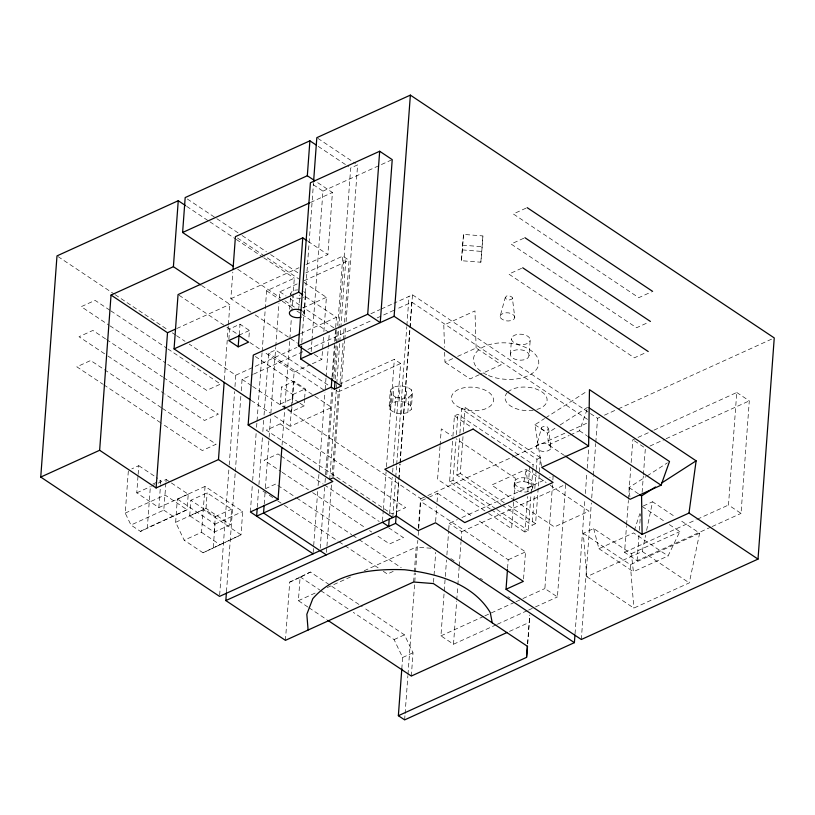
<?xml version="1.0" encoding="UTF-8"?>
<svg xmlns="http://www.w3.org/2000/svg" width="815" height="815" viewBox="0 0 815 815"><rect width="100%" height="100%" fill="white"/><g stroke="black" fill="none" stroke-linecap="round" stroke-linejoin="round"><path stroke-width="0.61" stroke-dasharray="4.08 3.06" d="M171.415 482.989L188.234 494.216L187.093 509.742L140.486 531.411L130.95 525.043L125.245 513.104L128.373 470.418M188.234 494.216L158.864 507.582L136.777 492.851L138.041 475.563M138.132 474.33L138.774 465.681L131.836 468.839M140.486 531.411L147.321 527.835L150.378 486.331M158.864 507.582L160.494 485.363M160.586 484.13L160.85 480.422L158.752 479.016M165.893 483.061L163.784 510.109L130.95 525.043M165.975 481.869L166.158 479.485L155.981 484.11M175.643 522.303L177.344 499.024L205.064 486.412L242.707 511.525L240.996 534.813L203.017 552.784L184.19 540.223L175.643 522.303L203.353 509.691L240.996 534.813L203.017 552.784M189.722 515.783L190.863 500.267L207.142 492.851L231.613 509.181L230.472 524.707L214.192 532.114L189.722 515.783L206.012 508.377L230.472 524.707M205.064 486.412L201.519 532.338L184.19 540.223M206.012 508.377L207.142 492.851M224.329 379.831L228.302 325.664M228.394 324.411L229.871 304.362L201.631 285.525M250.959 312.125L230.859 298.718L232.815 272.108M214.192 532.114L215.333 516.588L190.863 500.267M213.286 547.425L214.987 524.137L177.344 499.024M228.862 339.397L229.636 328.914L240.028 324.187L249.441 330.472L248.748 339.784M219.653 595.123L229.117 466.2M229.209 464.937L234.598 391.628M234.964 386.575L235.8 375.195L189.243 344.134M239.253 334.67L240.028 324.187M226.478 591.721L235.209 472.914M235.301 471.651L240.873 395.815M241.24 390.762L242.075 379.382L252.467 374.656M250.358 511.963L252.304 485.424M252.681 480.371L256.205 432.337M256.572 427.284L256.949 422.231M257.041 420.958L262.053 352.712M262.145 351.448L266.597 290.782L294.317 278.17L291.902 311.035M257.275 507.307L258.579 489.621M258.946 484.568L262.471 436.555M262.848 431.502L263.683 420.132M264.05 415.079L268.604 353.17L275.531 350.022L329.902 386.3M264.213 504.159L265.048 492.78M265.415 487.727L269.031 438.46M269.123 437.197L270.794 414.448M270.886 413.185L275.714 347.485M275.806 346.222L278.964 303.2M279.341 298.137L279.8 291.811L297.129 283.936M286.473 408.172L280.309 404.067L281.562 386.993L294.042 381.318L305.33 388.857L304.698 397.394M289.631 309.262L290.782 293.502M282.061 445.01L284.567 410.882M284.659 409.619L289.763 340.099M289.855 338.836L291.342 318.614M314.967 396.273L331.705 407.439L290.13 426.357L294.123 372.027L264.692 352.396M298.677 309.945L299.777 294.969M304.616 398.606L304.077 405.931L291.607 411.606L292.137 404.281M292.228 403.068L292.86 394.531L281.562 386.993M298.942 402.498L292.779 398.392L294.042 381.318M301.784 342.432L313.48 183.171M304.301 314.07L305.717 294.673M285.433 640.346L289.712 582.134L310.372 572.048L362.186 606.615M311.157 351.601L311.901 341.495M311.992 340.232L322.944 191.148L312.481 184.17M307.887 607.032L298.392 600.686L300.103 577.407L310.372 572.048M305.92 264.569L327.864 254.586L332.428 192.493L316.74 182.03M312.349 363.735L321.833 359.415L323.514 336.615M323.881 331.542L326.397 297.332L304.178 282.51M313.184 552.57L317.738 490.661M318.105 485.608L319.123 471.712M319.215 470.449L324.971 392.117M325.99 378.191L325.063 390.854L268.604 353.17M326.092 376.927L328.221 347.822M328.313 346.558L329.341 332.642L302.151 314.498M332.041 376.968L334.558 342.677M334.649 341.414L335.586 328.71M335.678 327.436L336.422 317.279L303.73 295.468M320.214 548.149L324.665 487.502M325.032 482.449L325.501 476.133M325.593 474.87L331.99 387.696M332.826 376.306L335.057 345.937M335.434 340.874L336.269 329.494L302.803 307.163M326.764 474.748L332.999 389.784M333.834 378.435L336.33 344.378M336.422 343.125L337.349 330.513M337.726 325.47L342.82 256.104L305.859 272.913M335.169 379.107L337.777 343.726M337.868 342.463L350.674 168.033L357.602 164.885L345.906 324.136M329.708 479.383L336.3 389.641M336.391 388.378L336.666 384.588M336.768 383.325L339.733 342.881M339.824 341.617L340.752 328.975M340.843 327.712L345.957 258.192M326.489 552.336L326.856 547.283M326.947 546.019L331.491 484.11M332.051 476.531L338.266 391.883L336.177 390.487M333.223 476.418L339.621 389.213M340.089 382.887L343.146 341.179M343.247 339.916L344.174 327.273M344.541 322.22L349.095 260.291L342.82 256.104M341.363 386.076L344.704 340.568M344.796 339.305L345.815 325.399M389.183 405.697L390.314 390.171L393.788 386.972L400.165 385.699L407.001 386.84L411.687 389.967L412.431 393.879L411.29 409.405L407.816 412.614L401.449 413.888L394.613 412.736L389.927 409.609L389.183 405.697L392.657 402.488L399.024 401.214L405.86 402.365L410.546 405.493L411.29 409.405M389.927 409.609L391.068 394.093L390.314 390.171M382.48 521.04L383.223 510.934M383.315 509.67L386.096 471.773M386.463 466.71L394.348 359.323L338.918 384.548M392.657 402.488L393.788 386.972M394.613 412.736L395.754 397.221L391.068 394.093M389.59 513.857L392.28 477.223M392.647 472.16L393.207 464.581M393.299 463.317L400.623 363.51L394.348 359.323M399.024 401.214L400.165 385.699M392.779 517.576L395.652 478.395M395.744 477.132L396.579 465.752M396.671 464.489L406.797 326.723M406.889 325.46L409.018 296.385M401.449 413.888L402.59 398.362L408.957 397.088L412.431 393.879M396.233 514.489L398.739 480.361M398.83 479.098L399.951 463.939M400.043 462.676L409.884 328.7M409.976 327.426L411.83 302.151L396.813 308.987M396.243 515.997L398.841 480.606M398.932 479.342L400.043 464.183M400.145 462.92L409.976 328.944M410.067 327.671L412.482 294.816L394.012 303.221M405.86 402.365L407.001 386.84M407.816 412.614L408.957 397.088M410.546 405.493L411.687 389.967M401.805 668.84L402.641 657.491L394.083 639.571L353.303 612.36M413.613 582.022L414.254 573.291M414.346 572.048L416.18 547.099L431.033 548.261M418.38 528.191L420.367 501.164L428.446 497.486M404.637 719.879L405.014 714.826M405.106 713.563L407.887 675.645M407.979 674.382L415.406 573.271M415.497 572.008L417.82 540.406M418.187 535.353L420.886 498.699L287.573 409.741M411.32 676.043L413.032 652.764L404.474 634.844L363.235 607.328M439.988 446.528L437.584 479.322L487.288 512.482M440.08 445.265L441.282 428.873L451.867 435.933M435.618 521.539L436.697 506.798M437.054 501.877L437.686 493.279L429.607 496.956M433.509 582.328L435.709 552.397M461.422 260.708L463.521 234.404L482.928 235.922L481.787 251.438L480.83 262.226L461.422 260.708L463.521 234.404M490.365 509.059L449.585 481.848L452.845 437.441M452.936 436.178L454.424 415.874L457.887 414.295L533.183 464.54L532.99 467.077M496.223 624.779L453.497 644.227L440.946 635.853L445.224 577.682M445.316 576.419L446.518 559.986M446.895 554.923L448.657 530.901M448.749 529.638L449.208 523.322L457.297 519.644M495.652 508.692L453.048 480.269L456.023 439.672M456.4 434.599L457.887 414.295M501.031 504.516L456.838 475.023L459.823 434.426M459.915 433.162L461.687 409.059L465.151 407.48L540.437 457.714L538.287 486.891M504.22 502.753L460.302 473.444L463.002 436.657M463.378 431.583L465.151 407.48M480.83 262.226L482.928 235.922M453.497 644.227L456.655 601.236M456.746 599.972L457.765 586.056M457.857 584.793L459.161 567.097M459.253 565.834L461.015 541.802M461.107 540.539L461.759 531.686L449.208 523.322M510.394 354.209L511.535 338.683M507.572 568.371L508.203 559.773L420.367 501.164M514.102 486.117L514.387 482.236M513.562 502.234L511.616 528.721L488.348 513.195M513.654 500.97L515.314 478.273L456.094 438.755M529.067 355.666A9.362 5.206 4.2 0 0 520.194 349.747L516.588 349.859A9.362 5.206 4.2 0 0 512.798 358.091A9.362 5.206 4.2 0 0 528.181 357.602L529.067 355.666L530.208 340.14A9.362 5.206 4.2 0 0 516.608 334.558A9.362 5.206 4.2 0 0 515.803 343.543A9.362 5.206 4.2 0 0 530.208 340.14M532.898 468.34L528.334 530.504L524.87 532.083L527.478 496.559M527.855 491.486L529.709 466.109L533.183 464.54M523.536 578.925L525.522 551.887L476.846 519.41M532.776 487.574L533.061 483.703A9.362 5.206 4.2 0 0 519.461 478.11A9.362 5.206 4.2 0 0 518.656 487.095A9.362 5.206 4.2 0 0 533.061 483.703M538.195 488.165L535.587 523.678L532.124 525.257L534.457 493.544M534.823 488.47L536.127 470.703M536.229 469.44L536.973 459.293L461.687 409.059M527.56 643.656L529.77 615.111M527.712 643.881L529.821 615.193M461.759 531.686L565.692 484.405L557.429 596.937L544.878 588.562L552.499 484.884M552.865 479.821L553.141 476.031L549.677 477.61M575.044 633.805L584.976 498.566M585.343 493.513L586.831 473.281M587.207 468.228L588.685 448.005M581.319 639.5L591.344 502.998M591.721 497.934L593.3 476.449M593.391 475.186L595.714 443.594M595.806 442.331L597.568 418.309L589.102 412.665M711.016 527.061L637.106 560.689L624.565 552.315L626.511 525.757M626.603 524.493L628.365 500.471M628.457 499.208L630.779 467.596M631.156 462.543L632.827 439.774L652.458 430.85M637.106 560.689L638.97 535.394M639.337 530.341L640.549 513.898M642.118 492.403L643.33 475.97M643.422 474.707L645.368 448.148L632.827 439.774M736.76 392.494L749.301 400.868L741.039 513.399L728.488 505.025L736.76 392.494L653.61 430.32M514.642 500.42L491.639 485.068L526.286 469.308L527.437 482.337A9.362 5.206 4.2 0 1 529.709 491.038A9.362 5.206 4.2 0 1 514.642 488.154A9.362 5.206 4.2 0 1 523.902 481.655L526.286 469.308L546.152 482.562M669.38 524.626L679.832 531.604L668.056 555.952L633.418 571.712L631.33 553.67L593.687 528.558L583.295 533.285L586.8 576.694L642.23 551.48L645.602 535.323M646.631 530.351L652.581 501.765L675.584 517.107M586.8 576.694L633.856 608.092L689.286 582.878L699.637 533.163L679.771 519.899M512.482 298.066L512.166 298.922C503.415 303.608 503.629 291.342 512.299 297.363L514.774 317.453L514.082 318.971C510.261 322.037 503.853 321.548 500.553 317.911L500.135 316.312L505.32 297.302M541.405 427.916L541.527 428.904C550.308 434.945 550.217 422.598 541.669 427.345L536.26 446.824L536.678 448.433C539.968 452.009 546.396 452.57 550.207 449.483L550.899 447.975L548.607 428.578M634.335 530.524L639.836 513.695M570.337 434.945L579.516 430.768L587.951 407.072L558.122 426.255M500.135 316.312L500.828 314.794C504.638 311.717 511.097 312.186 514.357 315.853L514.774 317.453M536.26 446.824L536.963 445.316C540.793 442.321 547.191 442.698 550.482 446.376L550.899 447.975M541.527 466.149L534.925 424.737L544.552 418.543M545.622 417.861L587.32 391.037M564.428 455.473L548.536 444.868L547.476 433.111L557.063 426.948M629.883 496.936L629.037 487.533L646.081 476.571M647.141 475.889L667.383 462.869M322.944 191.148L392.229 159.628M310.484 202.477L332.428 192.493M230.859 298.718L298.993 267.717M176.743 328.537L229.871 304.362M304.056 280.778L349.095 260.291M239.04 335.199L249.441 330.472M303.058 307.948L326.397 297.332M525.991 208.171L513.287 213.948L638.766 297.679L651.47 291.892M300.623 333.569L336.422 317.279M523.78 238.245L511.076 244.021L636.556 327.752L648.108 322.495M235.8 375.195L297.006 347.353M370.917 313.724L380.147 309.527M381.308 308.997L392.85 303.751M253.618 374.136L303.282 351.54M307.897 349.441L372.567 320.02M377.182 317.911L395.662 309.506M521.569 268.318L508.866 274.095L634.345 357.826L645.898 352.569M294.123 372.027L310.077 364.774M292.86 394.531L305.33 388.857M280.309 404.067L292.779 398.392M338.266 391.883L400.623 363.51M152.772 484.1L160.85 480.422M136.777 492.851L150.337 486.677M151.468 486.168L154.85 484.619M444.644 352.294L444.949 362.176L453.028 358.498M457.653 356.399L476.123 347.995L501.225 364.743L480.432 374.197M125.245 513.104L165.017 495L187.093 509.742L147.321 527.835M479.281 374.727L470.041 378.924L444.949 362.176M265.364 488.735L275.755 484.008M215.333 516.588L231.613 509.181M214.987 524.137L242.707 511.525M456.838 475.023L460.302 473.444M449.585 481.848L453.048 480.269M420.886 498.699L426.653 496.07M427.814 495.551L514.418 456.145M515.579 455.616L565.233 433.02M569.848 430.921L588.328 422.516M597.568 418.309L599.881 417.26M604.496 415.161L617.2 409.385M618.351 408.855L771.937 338.979M548.536 444.868L569.186 435.475M536.973 459.293L540.437 457.714M289.712 582.134L300.103 577.407M461.911 517.535L545.062 479.709M298.392 600.686L316.872 592.281M327.263 587.554L351.51 576.521M364.213 570.745L416.18 547.099M649.993 446.049L665.009 439.224M666.161 438.694L749.301 400.868M393.156 571.407L387.38 574.035L383.335 571.335M508.203 559.773L525.522 551.887M643.341 505.962L652.581 501.765M394.083 639.571L404.474 634.844M593.687 528.558L598.903 548.689L633.55 532.928L668.056 555.952M440.946 635.853L483.672 616.415M484.833 615.885L514.856 602.224M516.007 601.704L521.783 599.076M522.935 598.546L544.878 588.562M624.565 552.315L696.163 519.736M697.314 519.216L728.488 505.025M402.641 657.491L413.032 652.764M631.33 553.67L679.832 531.604M497.374 624.259L527.407 610.598M528.558 610.068L534.334 607.45M535.486 606.92L557.429 596.937M712.167 526.531L741.039 513.399M583.295 533.285L630.352 564.683L699.637 533.163M509.477 631.391L529.108 622.456M462.563 245.183L481.971 246.711M462.39 249.92L481.787 251.438M395.754 397.221L402.59 398.362M523.902 481.655L527.437 482.337M317.87 138.367L355.513 163.489M318.257 146.405L348.586 166.637M412.482 294.816L588.043 411.962M411.83 302.151L587.462 419.348M307.999 241.322L327.864 254.586M579.516 430.768L586.932 435.719M534.925 424.737L547.476 433.111M629.037 487.533L638.44 493.809M187.287 198.972L215.771 217.982M216.831 218.695L241.097 234.883M242.157 235.586L266.423 251.784M270.641 254.596L298.076 272.903M642.189 506.492L665.193 521.834M237.542 238.041L298.891 278.974M186.686 206.358L208.844 221.14M209.903 221.843L235.229 238.744M236.279 239.447L262.664 257.051M263.714 257.754L294.317 278.17M279.8 291.811L286.075 295.998M290.262 298.789L301.764 306.46M237.725 269.266L280.808 298.015M285.016 300.827L295.529 307.836M454.424 415.874L472.201 427.732M266.597 290.782L281.236 300.552M282.285 301.244L292.738 308.223M296.925 311.014L301.102 313.806M550.329 485.353L589.021 511.168L554.373 526.928L515.691 501.113M642.23 551.48L689.286 582.878M255.197 314.947L297.506 343.186M314.427 354.474L321.833 359.415M598.903 548.689L633.418 571.712M508.407 505.545L535.587 523.678M502.091 505.219L532.124 525.257M179.086 295.274L225.837 326.469M226.876 327.161L238 334.496M249.981 342.575L260.484 349.584M496.702 509.395L528.334 530.504M491.404 509.752L524.87 532.083M255.37 356.501L313.928 395.581M437.686 493.279L472.608 516.578M299.971 403.191L304.077 405.931M287.501 408.865L291.607 411.606M58.048 256.593L114.131 294.011M115.18 294.714L168.084 330.014M172.322 332.836L175.49 334.955M176.549 335.668L185.015 341.312M242.075 379.382L251.601 385.74M252.66 386.442L286.513 409.038M251.356 400.481L270.234 413.073M274.421 415.874L290.13 426.357M109.852 310.209L95.09 300.358L81.235 306.664L108.874 325.103M110.911 310.912L166.8 348.199M167.849 348.912L220.57 384.089L206.715 390.395L166.739 363.714M109.923 325.806L165.679 363.011M450.787 558.53L455.014 561.352M480.402 578.283L482.511 579.699M507.888 596.631L510.007 598.037M105.543 338.877L92.879 330.432L79.024 336.738L105.889 354.657M106.592 339.58L162.48 376.866M163.53 377.569L218.359 414.163L204.504 420.469L164.64 393.859M280.075 455.341L277.966 453.935L264.111 460.231L281.124 471.59M281.134 456.043L323.311 484.181M324.36 484.884L379.189 521.478M388.684 527.804L403.445 537.655L389.59 543.962L375.888 534.823M107.988 356.063L163.591 393.166M282.163 472.282L308.447 489.815M312.654 492.627L365.354 527.794M369.562 530.606L371.671 532.012M161.319 407.643L90.679 360.505L76.814 366.811L102.751 384.12M162.379 408.346L216.158 444.236L202.293 450.542L161.808 423.525M277.864 485.414L295.794 497.374M296.843 498.077L351.683 534.66M352.732 535.363L358.009 538.888M359.058 539.591L401.235 567.729M103.75 384.782L160.759 422.822M262.96 491.017L268.237 494.542M269.296 495.245L274.553 498.749M277.701 500.858L281.521 503.395M284.466 505.361L338.031 541.109M339.091 541.812L379.291 568.646M166.158 479.485L170.355 482.286M138.774 465.681L157.703 478.313M299.971 576.775L319.847 590.029M320.886 590.732L348.076 608.866M201.519 532.338L220.335 544.899M163.784 510.109L173.32 516.466M308.946 607.735L326.886 619.706M630.352 564.683L633.856 608.092M476.123 347.995L474.982 310.912L443.798 325.093L444.491 347.343M507.847 392.076A21.068 11.726 4.2 0 1 540.824 391.2A21.068 11.726 4.2 0 1 536.902 409.456M533.173 410.251A21.068 11.726 4.2 0 1 510.506 405.931A21.068 11.726 4.2 0 1 507.093 392.85M302.375 310.963A7.488 4.167 4.2 0 1 303.588 315.619M303.791 291.566A7.488 4.167 4.2 0 1 303.272 297.434M300.766 298.147A7.488 4.167 4.2 0 1 292.707 296.609M291.21 295.132A7.488 4.167 4.2 0 1 297.648 289.896M280.177 423.861L266.322 430.157L391.801 513.888L405.656 507.582L280.177 423.861M461.096 408.223A21.068 11.726 4.2 0 0 493.503 400.572A21.068 11.726 4.2 0 0 462.9 387.991A21.068 11.726 4.2 0 0 461.096 408.223M488.47 375.521A32.681 18.185 4.2 0 0 538.746 363.663A32.681 18.185 4.2 0 0 491.272 344.144A32.681 18.185 4.2 0 0 488.47 375.521"/><path stroke-width="1.22" d="M588.613 446.08L589.459 389.662L696.122 460.832L688.991 513.063L642.118 534.395L541.731 467.413L588.613 446.08L394.114 316.302L300.582 358.855L301.509 346.222M507.48 569.604L506.034 589.265L523.362 581.38L435.526 522.772L418.197 530.657L396.243 515.997L219.561 596.386L40.75 477.07L56.989 255.89L178.251 200.724L185.637 205.645M281.878 447.537L278.068 499.351L218.471 459.589L156.113 487.951L99.644 450.277L111.044 295.061L173.401 266.688L200.592 284.832M156.113 487.951L167.513 332.734L111.044 295.061M173.401 266.688L178.251 200.724M250.297 399.778L174.064 348.902L178.047 294.582L302.772 237.837L306.949 240.629M233.518 266.464L182.611 232.489L185.178 197.566L309.894 140.822L316.169 145.009M218.471 459.589L224.135 382.367M232.998 269.571L235.423 236.625L309.333 203.006M238.184 346.833L228.781 340.558L239.172 335.831L248.585 342.106L238.184 346.833L239.04 335.199M401.805 668.84L398.362 715.702L526.551 657.379L527.529 646.366L433.417 583.571L413.613 582.022L285.433 640.346L225.837 600.573L226.387 592.984M257.183 508.57L256.633 516.15L332.846 481.471L248.147 424.961L253.282 355.106L299.472 334.099M264.121 505.422L263.561 513.002L326.295 554.862M302.742 294.806L298.779 292.167L302.772 237.837M314.651 180.635L307.326 175.745L309.894 140.822M298.422 345.754L310.393 182.774L379.678 151.254L392.229 159.628L380.259 322.608L367.708 314.233L298.422 345.754L310.973 354.128M313.571 181.908L316.821 137.674L410.363 95.121L774.25 337.93L758.011 559.11L581.319 639.5L506.034 589.265M300.582 358.855L341.363 386.076L334.435 389.224L331.298 387.125L331.95 378.241M334.435 389.224L334.985 381.644M367.708 314.233L379.678 151.254M394.114 316.302L410.363 95.121M389.213 518.911L388.653 526.49L382.388 522.303M574.952 635.068L574.392 642.648L395.591 523.342L396.141 515.752M526.551 657.379L527.376 646.152M565.488 456.176L630.097 499.289L661.077 485.2L669.512 461.494L589.011 407.785M642.118 534.395L641.578 495.907L655.484 486.963M661.902 482.837L696.122 460.832M182.611 232.489L307.326 175.745M167.513 332.734L175.592 329.056M174.064 348.902L298.779 292.167M40.75 477.07L99.644 450.277M248.147 424.961L331.298 387.125M278.068 499.351L250.358 511.963L313.092 553.833M329.708 479.383L333.172 477.804L392.779 517.576M225.837 600.573L395.591 523.342M507.175 632.44L411.32 676.043L327.946 620.409M574.392 642.648L404.637 719.879L398.362 715.702M301.255 310.444L300.032 309.873A7.488 4.167 4.2 0 0 290.731 310.77A7.488 4.167 4.2 0 0 291.515 316.159A7.488 4.167 4.2 0 0 301.081 317.137M527.142 207.642L652.621 291.373M524.931 237.715L650.411 321.446M522.731 267.789L648.21 351.52M587.992 436.433L661.077 485.2M688.991 513.063L758.011 559.11M639.49 494.511L641.578 495.907M492.24 622.823L490.263 612.534C472.557 583.255 436.677 573.505 404.739 569.756C372.353 568.462 335.332 572.639 312.817 598.638L306.827 614.306L308.111 630.026M473.118 429.077L384.812 469.257L464.764 522.598L553.069 482.429L473.118 429.077"/></g></svg>
